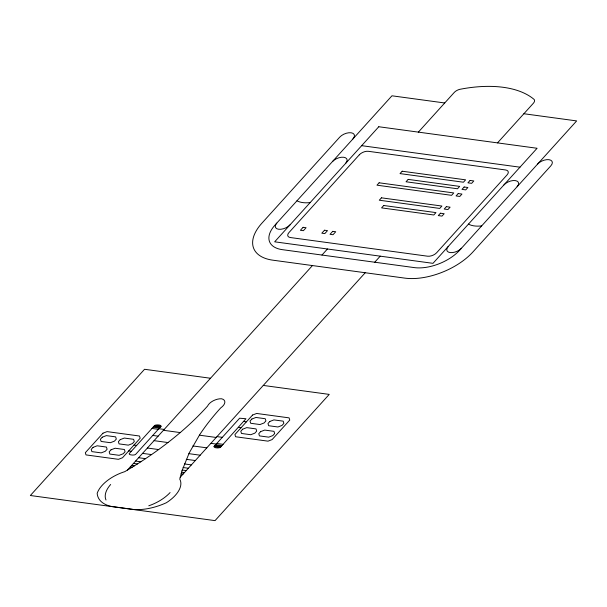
<?xml version="1.0" encoding="UTF-8"?>
<svg xmlns="http://www.w3.org/2000/svg" width="607" height="607" viewBox="0 0 607 607"><rect width="100%" height="100%" fill="white"/><g stroke="black" fill="none" stroke-linecap="round" stroke-linejoin="round"><path stroke-width="0.91" d="M214.013 446.509C213.52 447.928 218.854 448.436 220.371 447.344L245.956 418.724L239.613 418.215L214.036 446.486L220.371 447.344M161.045 426.296C161.697 424.68 155.711 424.536 154.717 425.431L129.192 453.649C128.502 454.992 134.064 455.607 135.52 454.506L161.045 426.296L154.717 425.431M418.36 132.121L454.173 92.53A6.889 3.619 -22.7 0 1 459.689 89.35A107.545 56.512 -22.7 0 1 534.152 99.472A6.889 3.619 -22.7 0 1 533.333 103.289L497.512 142.88M127.424 470.091L312.453 265.562M321.968 255.046L327.446 248.984M180.196 477.261L365.224 272.74M374.739 262.224L380.217 256.162M444.726 102.978L391.955 95.8L275.039 225.038A34.44 18.096 -22.7 0 0 282.392 249.667L414.315 267.604A34.44 18.096 -22.7 0 0 459.734 250.152L576.65 120.914L523.879 113.737M361.658 145.665L519.964 167.191M210.5 378.252L144.542 369.284L30.35 495.509L215.045 520.624L329.237 394.398L263.271 385.43M243.771 421.478L246.412 421.835M238.445 427.366L241.085 427.73M154.383 425.803L160.711 426.66M153.882 426.357L160.21 427.214M153.101 427.214L159.436 428.079M158.859 428.709L164.201 429.437M216.972 436.608L222.314 437.336M151.985 428.443L158.321 429.308M163.427 430.295L180.226 432.579M199.4 435.181L216.198 437.465M216.767 443.467L223.095 444.332M152.774 435.439L158.116 436.167M210.879 443.345L216.221 444.066M215.652 444.703L221.987 445.561M214.87 445.561L221.206 446.426M214.37 446.115L220.705 446.98M154.049 440.659L167.995 442.556M192.867 445.94L206.82 447.837M134.003 445.052L136.643 445.409M147.387 448.019L158.693 449.559M188.86 453.657L200.158 455.197M128.676 450.94L131.317 451.297M142.546 453.368L151.583 454.597M186.281 459.317L195.317 460.546M138.616 457.724L145.597 458.672M184.407 463.945L191.387 464.894M135.589 461.062L140.854 461.783M183.094 467.527L188.36 468.24M133.472 463.407L137.455 463.945M182.252 470.038L186.243 470.584M131.651 465.41L134.496 465.797M181.576 472.2L184.422 472.587M130.293 466.92L132.25 467.185M181.106 473.824L183.064 474.097M352.933 138.935A8.612 4.522 -22.7 0 0 351.096 132.774A8.612 4.522 -22.7 0 0 339.738 137.136L261.845 223.247A51.663 27.148 -22.7 0 0 272.877 260.183L404.801 278.12A51.663 27.148 -22.7 0 0 472.929 251.943L550.822 165.84A8.612 4.522 -22.7 0 0 548.986 159.687A8.612 4.522 -22.7 0 0 537.627 164.049M289.979 224.893A8.612 4.522 -22.7 0 1 278.628 229.256A8.612 4.522 -22.7 0 1 276.792 223.103M461.487 248.217A8.612 4.522 -22.7 0 1 450.128 252.58A8.612 4.522 -22.7 0 1 448.292 246.419M503.909 184.945A8.612 4.522 -22.7 0 1 515.26 180.583A8.612 4.522 -22.7 0 1 517.096 186.744M481.677 225.895A25.38 13.339 -22.7 0 1 468.483 224.097M332.401 161.629A8.612 4.522 -22.7 0 1 343.752 157.266A8.612 4.522 -22.7 0 1 345.595 163.42M310.177 202.571A25.38 13.339 -22.7 0 1 296.982 200.78M105.997 499.978A31.701 16.655 -22.7 0 1 110.664 484.485M170.089 492.565A31.701 16.655 -22.7 0 1 148.768 505.798M182.108 470.486L179.748 479.143A31.238 16.412 -22.7 0 1 166.364 502.74A43.051 22.618 -22.7 0 1 133.942 509.516L111.582 506.473A43.051 22.618 -22.7 0 1 97.181 493.332A31.238 16.412 -22.7 0 1 124.739 471.669C144.443 460.114 163.275 447.04 180.666 432.214A238.855 125.512 -22.7 0 0 207.571 406.06A10.099 5.304 -22.7 0 1 221.563 398.776A10.099 5.304 -22.7 0 1 220.766 407.858A238.855 125.512 -22.7 0 0 199.635 434.794L189.285 452.784L182.108 470.486M378.783 126.742L274.675 241.814L432.988 263.339L537.089 148.267L378.783 126.742M102.985 433.186L85.329 452.693L85.997 454.909L118.426 459.324L122.515 457.754L140.164 438.239L139.504 436.023L107.067 431.615L102.985 433.186M93.061 447.359L91.217 449.4L91.877 451.616L101.172 452.875L105.261 451.304L107.105 449.271L106.445 447.056L97.15 445.788L93.061 447.359M102.264 437.184L100.421 439.218L101.088 441.441L110.383 442.7L114.465 441.13L116.309 439.096L115.649 436.873L106.354 435.614L102.264 437.184M359.321 154.8L288.917 232.618A6.889 3.619 -22.7 0 0 290.389 237.542L427.594 256.2A6.889 3.619 -22.7 0 0 436.676 252.709L507.08 174.892A6.889 3.619 -22.7 0 0 505.608 169.968L368.403 151.31A6.889 3.619 -22.7 0 0 359.321 154.8M303.098 227.314L300.404 230.288L303.394 230.69L306.087 227.716L303.098 227.314M111.028 449.802L109.184 451.843L109.844 454.059L119.139 455.318L123.229 453.748L125.072 451.714L124.412 449.499L115.118 448.232L111.028 449.802M120.239 439.627L118.395 441.661L119.055 443.884L128.35 445.143L132.44 443.573L134.284 441.539L133.616 439.316L124.321 438.057L120.239 439.627M324.51 230.22L321.816 233.194L324.806 233.604L327.499 230.63L324.51 230.22M332.727 231.343L330.033 234.317L333.023 234.719L335.717 231.745L332.727 231.343M379.132 182.798L376.977 185.181L451.593 195.325L453.748 192.943L379.132 182.798M402.183 171.22L400.028 173.602L463.445 182.221L465.599 179.839L402.183 171.22M381.454 197.829L379.299 200.211L439.734 208.429L441.896 206.046L381.454 197.829M383.738 205.5L381.583 207.882L433.808 214.984L435.963 212.602L383.738 205.5M408.192 179.391L406.037 181.774L457.519 188.777L459.674 186.395L408.192 179.391M252.573 415.029L234.924 434.536L235.584 436.752L268.013 441.16L272.103 439.589L289.751 420.082L289.091 417.866L256.662 413.458L252.573 415.029M242.648 429.202L240.804 431.243L241.465 433.459L250.759 434.718L254.849 433.148L256.693 431.114L256.033 428.899L246.738 427.632L242.648 429.202M251.859 419.027L250.016 421.061L250.676 423.276L259.971 424.543L264.06 422.973L265.904 420.932L265.236 418.716L255.942 417.457L251.859 419.027M440.439 213.209L438.284 215.591L442.017 216.1L444.172 213.717L440.439 213.209M446.373 206.661L444.21 209.043L447.943 209.552L450.098 207.169L446.373 206.661M458.224 193.557L456.069 195.94L459.803 196.448L461.957 194.065L458.224 193.557M464.15 187.002L461.995 189.384L465.728 189.892L467.883 187.51L464.15 187.002M470.076 180.454L467.921 182.836L471.654 183.337L473.809 180.954L470.076 180.454M260.615 431.645L258.772 433.686L259.439 435.902L268.734 437.161L272.816 435.591L274.66 433.557L274 431.342L264.705 430.075L260.615 431.645M269.827 421.47L267.983 423.504L268.643 425.719L277.938 426.987L282.027 425.416L283.871 423.375L283.211 421.159L273.909 419.9L269.827 421.47"/></g></svg>
